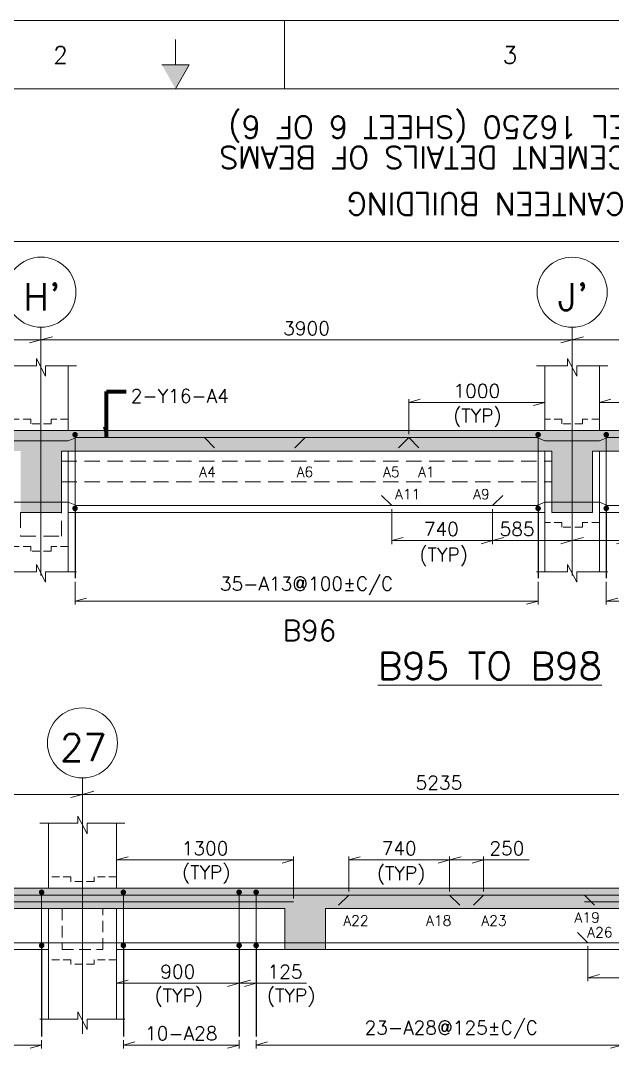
# Model space of a CAD drawing. Extents: x 875770 to 917820, y -160285 to -130585.
# Drawn here: x 881932 to 886278, y -138126 to -130585 of the extents above; entities that cross this region are included whole.
import ezdxf
from ezdxf.enums import TextEntityAlignment as Align
from ezdxf.lldxf.tags import DXFTag

# ---------------------------------------------------------------- set-up
doc = ezdxf.new("R2010")
doc.units = 0
doc.header["$LTSCALE"] = 450
doc.header["$MEASUREMENT"] = 0
doc.header["$PDMODE"] = 34
doc.header["$PDSIZE"] = 75
for name, pattern in [('( Hidden )', [0.375, 0.25, -0.125]), ('0', [0]), ('CENTER2', [1.125, 0.75, -0.125, 0.125, -0.125]), ('HIDDEN', [0.375, 0.25, -0.125])]:
    doc.linetypes.add(name, pattern=pattern)
for name, color, linetype, lineweight in [('CIVIL', 3, 'Continuous', 0), ('CIVIL-GRID_NO_', 6, 'Continuous', 0), ('CIVILSHADE', 25, 'Continuous', 0), ('CVCJ', 2, 'Continuous', 0), ('DIM', 2, 'Continuous', 0), ('GRID', 8, 'CENTER2', 0), ('MULLION', 4, 'Continuous', 0), ('REINFORCEMENT', 6, 'Continuous', 0), ('TEMP-TEXT', 3, 'Continuous', 0), ('TEMPLATE', 7, 'Continuous', 0), ('TEXT', 3, 'Continuous', 0)]:
    doc.layers.add(name, color=color, linetype=linetype, lineweight=lineweight)
doc.styles.add('RD', font='romans.shx', dxfattribs={"height": 3})
doc.styles.add('ROMANS', font='romans.shx', dxfattribs={"height": 150})
doc.styles.add('ROMANS_0', font='romans.shx')
doc.styles.get("Standard").update_dxf_attribs({"font": 'romans.shx'})
tags = doc.linetypes.add('( Dot )', pattern=[0.251, 0.001, -0.25]).pattern_tags.tags
tags[6:7] = [DXFTag(74, 4), DXFTag(75, 0), DXFTag(340, '0'), DXFTag(46, 1.0), DXFTag(50, 0.0), DXFTag(44, 0.0), DXFTag(45, 0.0)]
tags[4:5] = [DXFTag(74, 4), DXFTag(75, 0), DXFTag(340, '0'), DXFTag(46, 1.0), DXFTag(50, 0.0), DXFTag(44, 0.0), DXFTag(45, 0.0)]
tags = doc.linetypes.add('ACAD_ISO10W100', pattern=[18.5, 12, -3, 0.5, -3]).pattern_tags.tags
tags[10:11] = [DXFTag(74, 4), DXFTag(75, 0), DXFTag(340, '0'), DXFTag(46, 1.0), DXFTag(50, 0.0), DXFTag(44, 0.0), DXFTag(45, 0.0)]
tags[8:9] = [DXFTag(74, 4), DXFTag(75, 0), DXFTag(340, '0'), DXFTag(46, 1.0), DXFTag(50, 0.0), DXFTag(44, 0.0), DXFTag(45, 0.0)]
tags[6:7] = [DXFTag(74, 4), DXFTag(75, 0), DXFTag(340, '0'), DXFTag(46, 1.0), DXFTag(50, 0.0), DXFTag(44, 0.0), DXFTag(45, 0.0)]
tags[4:5] = [DXFTag(74, 4), DXFTag(75, 0), DXFTag(340, '0'), DXFTag(46, 1.0), DXFTag(50, 0.0), DXFTag(44, 0.0), DXFTag(45, 0.0)]
doc.dimstyles.new('CIVIL', dxfattribs={"dimtxt": 100, "dimasz": 0.31, "dimexe": 25, "dimexo": 25, "dimgap": 50, "dimtad": 1, "dimdec": 0, "dimlfac": 0.5, "dimzin": 0, "dimdsep": 46, "dimtxsty": 'ROMANS_0', "dimblk": 'TICK', "dimcen": 0.06, "dimclrd": 2, "dimclre": 2, "dimclrt": 3, "dimadec": 0, "dimazin": 0, "dimtfac": 1, "dimtdec": 0, "dimtofl": 0, "dimtmove": 0, "dimatfit": 3, "dimldrblk": 'TICK', "dimfxl": 1, "dimtolj": 1, "dimtzin": 0, "dimlwd": -1, "dimlwe": -1, "dimarcsym": 0})
doc.dimstyles.new('CIVIL_100', dxfattribs={"dimtxt": 100, "dimasz": 0.35, "dimexe": 25, "dimexo": 25, "dimgap": 35, "dimtad": 1, "dimdec": 0, "dimzin": 0, "dimdsep": 46, "dimtxsty": 'ROMANS_0', "dimblk": 'TICK', "dimcen": 0.5, "dimclrd": 256, "dimclre": 2, "dimclrt": 3, "dimadec": 0, "dimazin": 0, "dimtfac": 1, "dimtdec": 0, "dimtofl": 0, "dimtmove": 0, "dimatfit": 3, "dimldrblk": 'TICK', "dimfxl": 1, "dimtolj": 1, "dimtzin": 0, "dimlwd": -1, "dimlwe": -1, "dimarcsym": 0})

# ---------------------------------------------------------------- blocks, each defined once
blk = doc.blocks.new('TICK')
at = {"color": 2, "ltscale": 0.4}
blk.add_line((-150, 0), (-429, 0), dxfattribs=at)
at = {"color": 3, "linetype": 'ByBlock'}
for p, q in [((0, 0), (-241, -65)), ((-150, 0), (0, 0))]:
    blk.add_line(p, q, dxfattribs=at)
blk = doc.blocks.new('*D108')
at = {"layer": 'DEFPOINTS', "color": 0, "linetype": 'Continuous', "transparency": 16777216}
for p in [(885982, -132927.3), (885982, -133002.9), (888682, -133002.9)]:
    blk.add_point(p, dxfattribs=at)
at = {"layer": 'DIM', "color": 2, "linetype": 'Continuous', "transparency": 16777216}
for p, q in [((885982, -132977.9), (885982, -132902.3)), ((888682, -132977.9), (888682, -132902.3))]:
    blk.add_line(p, q, dxfattribs=at)
at = {"layer": 'DIM', "color": 0, "linetype": 'Continuous', "transparency": 16777216}
blk.add_line((888681.6, -132927.3), (885982.3, -132927.3), dxfattribs=at)
at = {"layer": 'DIM', "color": 0, "linetype": 'Continuous', "transparency": 16777216, "xscale": 0.3499999999999651, "yscale": 0.3499999999999651, "zscale": 0.3499999999999651, "rotation": 180}
blk.add_blockref('TICK', (885982, -132927.3), dxfattribs=at)
at = {"layer": 'DIM', "color": 0, "linetype": 'Continuous', "transparency": 16777216, "xscale": 0.3499999999999651, "yscale": 0.3499999999999651, "zscale": 0.3499999999999651}
blk.add_blockref('TICK', (888682, -132927.3), dxfattribs=at)
at = {"layer": 'DIM', "color": 3, "linetype": 'Continuous', "transparency": 16777216, "insert": (887332, -132842.3), "char_height": 100, "attachment_point": 5, "style": 'ROMANS_0'}
blk.add_mtext('\\A1;2700', dxfattribs=at)
blk = doc.blocks.new('*D109')
at = {"layer": 'DEFPOINTS', "color": 0, "linetype": 'Continuous', "transparency": 16777216}
for p in [(882082, -132927.3), (878182, -133002.9), (882082, -133002.9)]:
    blk.add_point(p, dxfattribs=at)
at = {"layer": 'DIM', "color": 2, "linetype": 'Continuous', "transparency": 16777216}
for p, q in [((878182, -132977.9), (878182, -132902.3)), ((882082, -132977.9), (882082, -132902.3))]:
    blk.add_line(p, q, dxfattribs=at)
at = {"layer": 'DIM', "color": 0, "linetype": 'Continuous', "transparency": 16777216}
blk.add_line((878182.3, -132927.3), (882081.6, -132927.3), dxfattribs=at)
at = {"layer": 'DIM', "color": 0, "linetype": 'Continuous', "transparency": 16777216, "xscale": 0.3499999999999651, "yscale": 0.3499999999999651, "zscale": 0.3499999999999651, "rotation": 180}
blk.add_blockref('TICK', (878182, -132927.3), dxfattribs=at)
at = {"layer": 'DIM', "color": 0, "linetype": 'Continuous', "transparency": 16777216, "xscale": 0.3499999999999651, "yscale": 0.3499999999999651, "zscale": 0.3499999999999651}
blk.add_blockref('TICK', (882082, -132927.3), dxfattribs=at)
at = {"layer": 'DIM', "color": 3, "linetype": 'Continuous', "transparency": 16777216, "insert": (880132, -132842.3), "char_height": 100, "attachment_point": 5, "style": 'ROMANS_0'}
blk.add_mtext('\\A1;3900', dxfattribs=at)
blk = doc.blocks.new('*D113')
at = {"layer": 'DEFPOINTS', "color": 0, "linetype": 'Continuous', "transparency": 16777216}
for p in [(882082, -132927.3), (882082, -133002.9), (885982, -133002.9)]:
    blk.add_point(p, dxfattribs=at)
at = {"layer": 'DIM', "color": 2, "linetype": 'Continuous', "transparency": 16777216}
for p, q in [((882082, -132977.9), (882082, -132902.3)), ((885982, -132977.9), (885982, -132902.3))]:
    blk.add_line(p, q, dxfattribs=at)
at = {"layer": 'DIM', "color": 0, "linetype": 'Continuous', "transparency": 16777216}
blk.add_line((885981.6, -132927.3), (882082.3, -132927.3), dxfattribs=at)
at = {"layer": 'DIM', "color": 0, "linetype": 'Continuous', "transparency": 16777216, "xscale": 0.3499999999999651, "yscale": 0.3499999999999651, "zscale": 0.3499999999999651, "rotation": 180}
blk.add_blockref('TICK', (882082, -132927.3), dxfattribs=at)
at = {"layer": 'DIM', "color": 0, "linetype": 'Continuous', "transparency": 16777216, "xscale": 0.3499999999999651, "yscale": 0.3499999999999651, "zscale": 0.3499999999999651}
blk.add_blockref('TICK', (885982, -132927.3), dxfattribs=at)
at = {"layer": 'DIM', "color": 3, "linetype": 'Continuous', "transparency": 16777216, "insert": (884032, -132842.3), "char_height": 100, "attachment_point": 5, "style": 'ROMANS_0'}
blk.add_mtext('\\A1;3900', dxfattribs=at)
blk = doc.blocks.new('*D114')
at = {"layer": 'DEFPOINTS', "color": 0, "linetype": 'ByBlock', "transparency": 16777216}
for p in [(886232, -134676.6), (888482, -134676.6), (886232, -134844.7)]:
    blk.add_point(p, dxfattribs=at)
at = {"layer": 'DIM', "color": 2, "linetype": 'ByBlock', "transparency": 16777216}
for p, q in [((886232, -134701.6), (886232, -134869.7)), ((888482, -134701.6), (888482, -134869.7))]:
    blk.add_line(p, q, dxfattribs=at)
at = {"layer": 'DIM', "color": 0, "linetype": 'ByBlock', "transparency": 16777216}
blk.add_line((888481.6, -134844.7), (886232.3, -134844.7), dxfattribs=at)
at = {"layer": 'DIM', "color": 0, "linetype": 'ByBlock', "transparency": 16777216, "xscale": 0.349999999999965, "yscale": 0.349999999999965, "zscale": 0.349999999999965, "rotation": 180}
blk.add_blockref('TICK', (886232, -134844.7), dxfattribs=at)
at = {"layer": 'DIM', "color": 0, "linetype": 'ByBlock', "transparency": 16777216, "xscale": 0.349999999999965, "yscale": 0.349999999999965, "zscale": 0.349999999999965}
blk.add_blockref('TICK', (888482, -134844.7), dxfattribs=at)
blk = doc.blocks.new('*D115')
at = {"layer": 'DEFPOINTS', "color": 0, "linetype": 'ByBlock', "transparency": 16777216}
for p in [(882332, -134676.6), (885732, -134676.6), (882332, -134844.7)]:
    blk.add_point(p, dxfattribs=at)
at = {"layer": 'DIM', "color": 2, "linetype": 'ByBlock', "transparency": 16777216}
for p, q in [((882332, -134701.6), (882332, -134869.7)), ((885732, -134701.6), (885732, -134869.7))]:
    blk.add_line(p, q, dxfattribs=at)
at = {"layer": 'DIM', "color": 0, "linetype": 'ByBlock', "transparency": 16777216}
blk.add_line((885731.6, -134844.7), (882332.3, -134844.7), dxfattribs=at)
at = {"layer": 'DIM', "color": 0, "linetype": 'ByBlock', "transparency": 16777216, "xscale": 0.349999999999965, "yscale": 0.349999999999965, "zscale": 0.349999999999965, "rotation": 180}
blk.add_blockref('TICK', (882332, -134844.7), dxfattribs=at)
at = {"layer": 'DIM', "color": 0, "linetype": 'ByBlock', "transparency": 16777216, "xscale": 0.349999999999965, "yscale": 0.349999999999965, "zscale": 0.349999999999965}
blk.add_blockref('TICK', (885732, -134844.7), dxfattribs=at)
blk = doc.blocks.new('*D116')
at = {"layer": 'DEFPOINTS', "color": 0, "linetype": 'Continuous', "transparency": 16777216}
for p in [(886182, -133386.3), (886182, -133538.9), (886882, -133643.3)]:
    blk.add_point(p, dxfattribs=at)
at = {"layer": 'DIM', "color": 2, "linetype": 'Continuous', "transparency": 16777216}
for p, q in [((886182, -133513.9), (886182, -133361.3)), ((886882, -133618.3), (886882, -133361.3))]:
    blk.add_line(p, q, dxfattribs=at)
at = {"layer": 'DIM', "color": 0, "linetype": 'Continuous', "transparency": 16777216}
blk.add_line((886881.6, -133386.3), (886182.3, -133386.3), dxfattribs=at)
at = {"layer": 'DIM', "color": 0, "linetype": 'Continuous', "transparency": 16777216, "xscale": 0.3499999999999651, "yscale": 0.3499999999999651, "zscale": 0.3499999999999651, "rotation": 180}
blk.add_blockref('TICK', (886182, -133386.3), dxfattribs=at)
at = {"layer": 'DIM', "color": 0, "linetype": 'Continuous', "transparency": 16777216, "xscale": 0.3499999999999651, "yscale": 0.3499999999999651, "zscale": 0.3499999999999651}
blk.add_blockref('TICK', (886882, -133386.3), dxfattribs=at)
at = {"layer": 'DIM', "color": 3, "linetype": 'Continuous', "transparency": 16777216, "insert": (886532, -133301.3), "char_height": 100, "attachment_point": 5, "style": 'ROMANS_0'}
blk.add_mtext('\\A1;700', dxfattribs=at)
blk = doc.blocks.new('*D117')
at = {"layer": 'DEFPOINTS', "color": 0, "linetype": 'Continuous', "transparency": 16777216}
for p in [(885782, -133386.3), (885782, -133538.9), (884782, -133643.3)]:
    blk.add_point(p, dxfattribs=at)
at = {"layer": 'DIM', "color": 2, "linetype": 'Continuous', "transparency": 16777216}
for p, q in [((884782, -133618.3), (884782, -133361.3)), ((885782, -133513.9), (885782, -133361.3))]:
    blk.add_line(p, q, dxfattribs=at)
at = {"layer": 'DIM', "color": 0, "linetype": 'Continuous', "transparency": 16777216}
blk.add_line((884782.3, -133386.3), (885781.6, -133386.3), dxfattribs=at)
at = {"layer": 'DIM', "color": 0, "linetype": 'Continuous', "transparency": 16777216, "xscale": 0.3499999999999651, "yscale": 0.3499999999999651, "zscale": 0.3499999999999651, "rotation": 180}
blk.add_blockref('TICK', (884782, -133386.3), dxfattribs=at)
at = {"layer": 'DIM', "color": 0, "linetype": 'Continuous', "transparency": 16777216, "xscale": 0.3499999999999651, "yscale": 0.3499999999999651, "zscale": 0.3499999999999651}
blk.add_blockref('TICK', (885782, -133386.3), dxfattribs=at)
at = {"layer": 'DIM', "color": 3, "linetype": 'Continuous', "transparency": 16777216, "insert": (885282, -133301.3), "char_height": 100, "attachment_point": 5, "style": 'ROMANS_0'}
blk.add_mtext('\\A1;1000', dxfattribs=at)
blk = doc.blocks.new('*D118')
at = {"layer": 'DEFPOINTS', "color": 0, "linetype": 'Continuous', "transparency": 16777216}
for p in [(886392, -134143.3), (885982, -134247.6), (885982, -134400.2)]:
    blk.add_point(p, dxfattribs=at)
at = {"layer": 'DIM', "color": 2, "linetype": 'Continuous', "transparency": 16777216}
for p, q in [((886392, -134168.3), (886392, -134425.2)), ((885982, -134272.6), (885982, -134425.2))]:
    blk.add_line(p, q, dxfattribs=at)
at = {"layer": 'DIM', "color": 0, "linetype": 'Continuous', "transparency": 16777216}
for p, q in [((885982.3, -134400.2), (886391.6, -134400.2)), ((886392, -134400.2), (886726.7, -134400.2))]:
    blk.add_line(p, q, dxfattribs=at)
at = {"layer": 'DIM', "color": 0, "linetype": 'Continuous', "transparency": 16777216, "xscale": 0.3499999999999651, "yscale": 0.3499999999999651, "zscale": 0.3499999999999651, "rotation": 180}
blk.add_blockref('TICK', (885982, -134400.2), dxfattribs=at)
at = {"layer": 'DIM', "color": 0, "linetype": 'Continuous', "transparency": 16777216, "xscale": 0.3499999999999651, "yscale": 0.3499999999999651, "zscale": 0.3499999999999651}
blk.add_blockref('TICK', (886392, -134400.2), dxfattribs=at)
at = {"layer": 'DIM', "color": 3, "linetype": 'Continuous', "transparency": 16777216, "insert": (886563.2, -134315.2), "char_height": 100, "attachment_point": 5, "style": 'ROMANS_0'}
blk.add_mtext('\\A1;410', dxfattribs=at)
blk = doc.blocks.new('*D120')
at = {"layer": 'DEFPOINTS', "color": 0, "linetype": 'Continuous', "transparency": 16777216}
for p in [(885397, -134143.3), (885982, -134247.6), (885982, -134400.2)]:
    blk.add_point(p, dxfattribs=at)
at = {"layer": 'DIM', "color": 2, "linetype": 'Continuous', "transparency": 16777216}
for p, q in [((885397, -134168.3), (885397, -134425.2)), ((885982, -134272.6), (885982, -134425.2))]:
    blk.add_line(p, q, dxfattribs=at)
at = {"layer": 'DIM', "color": 0, "linetype": 'Continuous', "transparency": 16777216}
blk.add_line((885397.3, -134400.2), (885981.6, -134400.2), dxfattribs=at)
at = {"layer": 'DIM', "color": 0, "linetype": 'Continuous', "transparency": 16777216, "xscale": 0.3499999999999651, "yscale": 0.3499999999999651, "zscale": 0.3499999999999651, "rotation": 180}
blk.add_blockref('TICK', (885397, -134400.2), dxfattribs=at)
at = {"layer": 'DIM', "color": 0, "linetype": 'Continuous', "transparency": 16777216, "xscale": 0.3499999999999651, "yscale": 0.3499999999999651, "zscale": 0.3499999999999651}
blk.add_blockref('TICK', (885982, -134400.2), dxfattribs=at)
at = {"layer": 'DIM', "color": 3, "linetype": 'Continuous', "transparency": 16777216, "insert": (885578, -134315.2), "char_height": 100, "attachment_point": 5, "style": 'ROMANS_0'}
blk.add_mtext('\\A1;585', dxfattribs=at)
blk = doc.blocks.new('*D129')
at = {"layer": 'DEFPOINTS', "color": 0, "linetype": 'Continuous', "transparency": 16777216}
for p in [(882386.7, -136261.9), (882386.7, -136337.5), (887621.7, -136337.5)]:
    blk.add_point(p, dxfattribs=at)
at = {"layer": 'DIM', "color": 2, "linetype": 'Continuous', "transparency": 16777216}
for p, q in [((882386.7, -136312.5), (882386.7, -136236.9)), ((887621.7, -136312.5), (887621.7, -136236.9))]:
    blk.add_line(p, q, dxfattribs=at)
at = {"layer": 'DIM', "color": 0, "linetype": 'Continuous', "transparency": 16777216}
blk.add_line((887621.4, -136261.9), (882387.1, -136261.9), dxfattribs=at)
at = {"layer": 'DIM', "color": 0, "linetype": 'Continuous', "transparency": 16777216, "xscale": 0.3499999999999651, "yscale": 0.3499999999999651, "zscale": 0.3499999999999651, "rotation": 180}
blk.add_blockref('TICK', (882386.7, -136261.9), dxfattribs=at)
at = {"layer": 'DIM', "color": 0, "linetype": 'Continuous', "transparency": 16777216, "xscale": 0.3499999999999651, "yscale": 0.3499999999999651, "zscale": 0.3499999999999651}
blk.add_blockref('TICK', (887621.7, -136261.9), dxfattribs=at)
at = {"layer": 'DIM', "color": 3, "linetype": 'Continuous', "transparency": 16777216, "insert": (885004.2, -136176.9), "char_height": 100, "attachment_point": 5, "style": 'ROMANS_0'}
blk.add_mtext('\\A1;5235', dxfattribs=at)
blk = doc.blocks.new('*D130')
at = {"layer": 'DEFPOINTS', "color": 0, "linetype": 'Continuous', "transparency": 16777216}
for p in [(882386.7, -136261.9), (880421.7, -136337.5), (882386.7, -136337.5)]:
    blk.add_point(p, dxfattribs=at)
at = {"layer": 'DIM', "color": 2, "linetype": 'Continuous', "transparency": 16777216}
for p, q in [((880421.7, -136312.5), (880421.7, -136236.9)), ((882386.7, -136312.5), (882386.7, -136236.9))]:
    blk.add_line(p, q, dxfattribs=at)
at = {"layer": 'DIM', "color": 0, "linetype": 'Continuous', "transparency": 16777216}
blk.add_line((880422.1, -136261.9), (882386.4, -136261.9), dxfattribs=at)
at = {"layer": 'DIM', "color": 0, "linetype": 'Continuous', "transparency": 16777216, "xscale": 0.3499999999999651, "yscale": 0.3499999999999651, "zscale": 0.3499999999999651, "rotation": 180}
blk.add_blockref('TICK', (880421.7, -136261.9), dxfattribs=at)
at = {"layer": 'DIM', "color": 0, "linetype": 'Continuous', "transparency": 16777216, "xscale": 0.3499999999999651, "yscale": 0.3499999999999651, "zscale": 0.3499999999999651}
blk.add_blockref('TICK', (882386.7, -136261.9), dxfattribs=at)
at = {"layer": 'DIM', "color": 3, "linetype": 'Continuous', "transparency": 16777216, "insert": (881404.2, -136176.9), "char_height": 100, "attachment_point": 5, "style": 'ROMANS_0'}
blk.add_mtext('\\A1;1965', dxfattribs=at)
blk = doc.blocks.new('*D133')
at = {"layer": 'DEFPOINTS', "color": 0, "linetype": 'ByBlock', "transparency": 16777216}
for p in [(880771.7, -138039.5), (882086.7, -138039.5), (880771.7, -138101)]:
    blk.add_point(p, dxfattribs=at)
at = {"layer": 'DIM', "color": 2, "linetype": 'ByBlock', "transparency": 16777216}
for p, q in [((880771.7, -138064.5), (880771.7, -138126)), ((882086.7, -138064.5), (882086.7, -138126))]:
    blk.add_line(p, q, dxfattribs=at)
at = {"layer": 'DIM', "color": 0, "linetype": 'ByBlock', "transparency": 16777216}
blk.add_line((882086.4, -138101), (880772.1, -138101), dxfattribs=at)
at = {"layer": 'DIM', "color": 0, "linetype": 'ByBlock', "transparency": 16777216, "xscale": 0.349999999999965, "yscale": 0.349999999999965, "zscale": 0.349999999999965, "rotation": 180}
blk.add_blockref('TICK', (880771.7, -138101), dxfattribs=at)
at = {"layer": 'DIM', "color": 0, "linetype": 'ByBlock', "transparency": 16777216, "xscale": 0.349999999999965, "yscale": 0.349999999999965, "zscale": 0.349999999999965}
blk.add_blockref('TICK', (882086.7, -138101), dxfattribs=at)
blk = doc.blocks.new('*D134')
at = {"layer": 'DEFPOINTS', "color": 0, "linetype": 'ByBlock', "transparency": 16777216}
for p in [(883661.7, -138039.5), (886346.7, -138039.5), (883661.7, -138101)]:
    blk.add_point(p, dxfattribs=at)
at = {"layer": 'DIM', "color": 2, "linetype": 'ByBlock', "transparency": 16777216}
for p, q in [((883661.7, -138064.5), (883661.7, -138126)), ((886346.7, -138064.5), (886346.7, -138126))]:
    blk.add_line(p, q, dxfattribs=at)
at = {"layer": 'DIM', "color": 0, "linetype": 'ByBlock', "transparency": 16777216}
blk.add_line((886346.4, -138101), (883662.1, -138101), dxfattribs=at)
at = {"layer": 'DIM', "color": 0, "linetype": 'ByBlock', "transparency": 16777216, "xscale": 0.349999999999965, "yscale": 0.349999999999965, "zscale": 0.349999999999965, "rotation": 180}
blk.add_blockref('TICK', (883661.7, -138101), dxfattribs=at)
at = {"layer": 'DIM', "color": 0, "linetype": 'ByBlock', "transparency": 16777216, "xscale": 0.349999999999965, "yscale": 0.349999999999965, "zscale": 0.349999999999965}
blk.add_blockref('TICK', (886346.7, -138101), dxfattribs=at)
blk = doc.blocks.new('*D333')
at = {"layer": 'DEFPOINTS', "color": 0, "linetype": 'Continuous', "transparency": 16777216}
for p in [(885331.7, -136743.3), (885081.7, -137000.3), (885331.7, -137000.3)]:
    blk.add_point(p, dxfattribs=at)
at = {"layer": 'DIM', "color": 2, "linetype": 'Continuous', "transparency": 16777216}
for p, q in [((885081.7, -136975.3), (885081.7, -136718.3)), ((885331.7, -136975.3), (885331.7, -136718.3))]:
    blk.add_line(p, q, dxfattribs=at)
at = {"layer": 'DIM', "color": 0, "linetype": 'Continuous', "transparency": 16777216}
for p, q in [((885082.1, -136743.3), (885331.4, -136743.3)), ((885331.7, -136743.3), (885666.4, -136743.3))]:
    blk.add_line(p, q, dxfattribs=at)
at = {"layer": 'DIM', "color": 0, "linetype": 'Continuous', "transparency": 16777216, "xscale": 0.3499999999999651, "yscale": 0.3499999999999651, "zscale": 0.3499999999999651, "rotation": 180}
blk.add_blockref('TICK', (885081.7, -136743.3), dxfattribs=at)
at = {"layer": 'DIM', "color": 0, "linetype": 'Continuous', "transparency": 16777216, "xscale": 0.3499999999999651, "yscale": 0.3499999999999651, "zscale": 0.3499999999999651}
blk.add_blockref('TICK', (885331.7, -136743.3), dxfattribs=at)
at = {"layer": 'DIM', "color": 3, "linetype": 'Continuous', "transparency": 16777216, "insert": (885502.8, -136658.3), "char_height": 100, "attachment_point": 5, "style": 'ROMANS_0'}
blk.add_mtext('\\A1;250', dxfattribs=at)
blk = doc.blocks.new('*D334')
at = {"layer": 'DEFPOINTS', "color": 0, "linetype": 'Continuous', "transparency": 16777216}
for p in [(882636.7, -136743.3), (882636.7, -136895.9), (883936.7, -137050.3)]:
    blk.add_point(p, dxfattribs=at)
at = {"layer": 'DIM', "color": 2, "linetype": 'Continuous', "transparency": 16777216}
for p, q in [((882636.7, -136870.9), (882636.7, -136718.3)), ((883936.7, -137025.3), (883936.7, -136718.3))]:
    blk.add_line(p, q, dxfattribs=at)
at = {"layer": 'DIM', "color": 0, "linetype": 'Continuous', "transparency": 16777216}
blk.add_line((883936.4, -136743.3), (882637.1, -136743.3), dxfattribs=at)
at = {"layer": 'DIM', "color": 0, "linetype": 'Continuous', "transparency": 16777216, "xscale": 0.3499999999999651, "yscale": 0.3499999999999651, "zscale": 0.3499999999999651, "rotation": 180}
blk.add_blockref('TICK', (882636.7, -136743.3), dxfattribs=at)
at = {"layer": 'DIM', "color": 0, "linetype": 'Continuous', "transparency": 16777216, "xscale": 0.3499999999999651, "yscale": 0.3499999999999651, "zscale": 0.3499999999999651}
blk.add_blockref('TICK', (883936.7, -136743.3), dxfattribs=at)
at = {"layer": 'DIM', "color": 3, "linetype": 'Continuous', "transparency": 16777216, "insert": (883286.7, -136658.3), "char_height": 100, "attachment_point": 5, "style": 'ROMANS_0'}
blk.add_mtext('\\A1;1300', dxfattribs=at)
blk = doc.blocks.new('*D142')
at = {"layer": 'DEFPOINTS', "color": 0, "linetype": 'ByBlock', "transparency": 16777216}
for p in [(882686.7, -138039.5), (883536.7, -138039.5), (882686.7, -138101)]:
    blk.add_point(p, dxfattribs=at)
at = {"layer": 'DIM', "color": 2, "linetype": 'ByBlock', "transparency": 16777216}
for p, q in [((882686.7, -138064.5), (882686.7, -138126)), ((883536.7, -138064.5), (883536.7, -138126))]:
    blk.add_line(p, q, dxfattribs=at)
at = {"layer": 'DIM', "color": 0, "linetype": 'ByBlock', "transparency": 16777216}
blk.add_line((883536.4, -138101), (882687.1, -138101), dxfattribs=at)
at = {"layer": 'DIM', "color": 0, "linetype": 'ByBlock', "transparency": 16777216, "xscale": 0.349999999999965, "yscale": 0.349999999999965, "zscale": 0.349999999999965, "rotation": 180}
blk.add_blockref('TICK', (882686.7, -138101), dxfattribs=at)
at = {"layer": 'DIM', "color": 0, "linetype": 'ByBlock', "transparency": 16777216, "xscale": 0.349999999999965, "yscale": 0.349999999999965, "zscale": 0.349999999999965}
blk.add_blockref('TICK', (883536.7, -138101), dxfattribs=at)
blk = doc.blocks.new('*U82')
at = {"layer": 'TEMPLATE'}
blk.add_hatch(color=25, dxfattribs=at).paths.add_polyline_path([(-20588, 21525), (-20738, 21788), (-20438, 21788)])
at = {"layer": 'TEMPLATE', "color": 2, "linetype": '0'}
for p, q in [((31538, 22275), (-31538, 22275)), ((-19388, 22275), (-19388, 21525))]:
    blk.add_line(p, q, dxfattribs=at)
at = {"layer": 'TEMPLATE', "color": 25}
for p, q in [((-20588, 21788), (-20588, 22066)), ((-20438, 21788), (-20738, 21788)), ((-20438, 21788), (-20588, 21525))]:
    blk.add_line(p, q, dxfattribs=at)
at = {"layer": 'TEMPLATE', "color": 6, "linetype": '0'}
for p, q in [((30788, 21525), (-29288, 21525)), ((-29288, 19844), (-11248, 19844))]:
    blk.add_line(p, q, dxfattribs=at)
at = {"layer": 'TEMPLATE', "color": 4, "style": 'ROMANS'}
for s, p in [('2', (-21935, 21802)), ('3', (-16985, 21802))]:
    blk.add_text(s, height=188, dxfattribs=at).set_placement(p)
blk = doc.blocks.new('*D210')
at = {"layer": 'DEFPOINTS', "color": 0, "linetype": 'ByBlock', "transparency": 16777216}
for p in [(882636.7, -137500.3), (883536.7, -137500.3), (882636.7, -137647.9)]:
    blk.add_point(p, dxfattribs=at)
at = {"layer": 'DIM', "color": 2, "linetype": 'ByBlock', "transparency": 16777216}
for p, q in [((882636.7, -137525.3), (882636.7, -137672.9)), ((883536.7, -137525.3), (883536.7, -137672.9))]:
    blk.add_line(p, q, dxfattribs=at)
at = {"layer": 'DIM', "color": 0, "linetype": 'ByBlock', "transparency": 16777216}
blk.add_line((883536.4, -137647.9), (882637.1, -137647.9), dxfattribs=at)
at = {"layer": 'DIM', "color": 0, "linetype": 'ByBlock', "transparency": 16777216, "xscale": 0.349999999999965, "yscale": 0.349999999999965, "zscale": 0.349999999999965, "rotation": 180}
blk.add_blockref('TICK', (882636.7, -137647.9), dxfattribs=at)
at = {"layer": 'DIM', "color": 0, "linetype": 'ByBlock', "transparency": 16777216, "xscale": 0.349999999999965, "yscale": 0.349999999999965, "zscale": 0.349999999999965}
blk.add_blockref('TICK', (883536.7, -137647.9), dxfattribs=at)
at = {"layer": 'DIM', "color": 3, "linetype": 'ByBlock', "transparency": 16777216, "insert": (883086.7, -137562.9), "char_height": 100, "attachment_point": 5, "style": 'ROMANS_0'}
blk.add_mtext('\\A1;900', dxfattribs=at)
blk = doc.blocks.new('*D211')
at = {"layer": 'DEFPOINTS', "color": 0, "linetype": 'ByBlock', "transparency": 16777216}
for p in [(883536.7, -137500.3), (883661.7, -137500.3), (883536.7, -137647.9)]:
    blk.add_point(p, dxfattribs=at)
at = {"layer": 'DIM', "color": 2, "linetype": 'ByBlock', "transparency": 16777216}
for p, q in [((883536.7, -137525.3), (883536.7, -137672.9)), ((883661.7, -137525.3), (883661.7, -137672.9))]:
    blk.add_line(p, q, dxfattribs=at)
at = {"layer": 'DIM', "color": 0, "linetype": 'ByBlock', "transparency": 16777216}
for p, q in [((883537.1, -137647.9), (883661.4, -137647.9)), ((883661.7, -137647.9), (884030.4, -137647.9))]:
    blk.add_line(p, q, dxfattribs=at)
at = {"layer": 'DIM', "color": 0, "linetype": 'ByBlock', "transparency": 16777216, "xscale": 0.349999999999965, "yscale": 0.349999999999965, "zscale": 0.349999999999965, "rotation": 180}
blk.add_blockref('TICK', (883536.7, -137647.9), dxfattribs=at)
at = {"layer": 'DIM', "color": 0, "linetype": 'ByBlock', "transparency": 16777216, "xscale": 0.349999999999965, "yscale": 0.349999999999965, "zscale": 0.349999999999965}
blk.add_blockref('TICK', (883661.7, -137647.9), dxfattribs=at)
at = {"layer": 'DIM', "color": 3, "linetype": 'ByBlock', "transparency": 16777216, "insert": (883874, -137562.9), "char_height": 100, "attachment_point": 5, "style": 'ROMANS_0'}
blk.add_mtext('\\A1;125', dxfattribs=at)
blk = doc.blocks.new('*D325')
at = {"layer": 'DEFPOINTS', "color": 0, "linetype": 'Continuous', "transparency": 16777216}
for p in [(884657, -134143.3), (885397, -134143.3), (885397, -134400.2)]:
    blk.add_point(p, dxfattribs=at)
at = {"layer": 'DIM', "color": 2, "linetype": 'Continuous', "transparency": 16777216}
for p, q in [((884657, -134168.3), (884657, -134425.2)), ((885397, -134168.3), (885397, -134425.2))]:
    blk.add_line(p, q, dxfattribs=at)
at = {"layer": 'DIM', "color": 0, "linetype": 'Continuous', "transparency": 16777216}
blk.add_line((884657.3, -134400.2), (885396.6, -134400.2), dxfattribs=at)
at = {"layer": 'DIM', "color": 0, "linetype": 'Continuous', "transparency": 16777216, "xscale": 0.3499999999999651, "yscale": 0.3499999999999651, "zscale": 0.3499999999999651, "rotation": 180}
blk.add_blockref('TICK', (884657, -134400.2), dxfattribs=at)
at = {"layer": 'DIM', "color": 0, "linetype": 'Continuous', "transparency": 16777216, "xscale": 0.3499999999999651, "yscale": 0.3499999999999651, "zscale": 0.3499999999999651}
blk.add_blockref('TICK', (885397, -134400.2), dxfattribs=at)
at = {"layer": 'DIM', "color": 3, "linetype": 'Continuous', "transparency": 16777216, "insert": (885021, -134315.2), "char_height": 100, "attachment_point": 5, "style": 'ROMANS_0'}
blk.add_mtext('\\A1;740', dxfattribs=at)
blk = doc.blocks.new('*D326')
at = {"layer": 'DEFPOINTS', "color": 0, "linetype": 'Continuous', "transparency": 16777216}
for p in [(886097.1, -137350.3), (886837.1, -137350.3), (886837.1, -137607.2)]:
    blk.add_point(p, dxfattribs=at)
at = {"layer": 'DIM', "color": 2, "linetype": 'Continuous', "transparency": 16777216}
for p, q in [((886097.1, -137375.3), (886097.1, -137632.2)), ((886837.1, -137375.3), (886837.1, -137632.2))]:
    blk.add_line(p, q, dxfattribs=at)
at = {"layer": 'DIM', "color": 0, "linetype": 'Continuous', "transparency": 16777216}
blk.add_line((886097.4, -137607.2), (886836.7, -137607.2), dxfattribs=at)
at = {"layer": 'DIM', "color": 0, "linetype": 'Continuous', "transparency": 16777216, "xscale": 0.3499999999999651, "yscale": 0.3499999999999651, "zscale": 0.3499999999999651, "rotation": 180}
blk.add_blockref('TICK', (886097.1, -137607.2), dxfattribs=at)
at = {"layer": 'DIM', "color": 0, "linetype": 'Continuous', "transparency": 16777216, "xscale": 0.3499999999999651, "yscale": 0.3499999999999651, "zscale": 0.3499999999999651}
blk.add_blockref('TICK', (886837.1, -137607.2), dxfattribs=at)
at = {"layer": 'DIM', "color": 3, "linetype": 'Continuous', "transparency": 16777216, "insert": (886461.1, -137522.2), "char_height": 100, "attachment_point": 5, "style": 'ROMANS_0'}
blk.add_mtext('\\A1;740', dxfattribs=at)
blk = doc.blocks.new('*D335')
at = {"layer": 'DEFPOINTS', "color": 0, "linetype": 'Continuous', "transparency": 16777216}
for p in [(885081.7, -136743.3), (884341.7, -137000.3), (885081.7, -137000.3)]:
    blk.add_point(p, dxfattribs=at)
at = {"layer": 'DIM', "color": 2, "linetype": 'Continuous', "transparency": 16777216}
for p, q in [((884341.7, -136975.3), (884341.7, -136718.3)), ((885081.7, -136975.3), (885081.7, -136718.3))]:
    blk.add_line(p, q, dxfattribs=at)
at = {"layer": 'DIM', "color": 0, "linetype": 'Continuous', "transparency": 16777216}
blk.add_line((884342.1, -136743.3), (885081.4, -136743.3), dxfattribs=at)
at = {"layer": 'DIM', "color": 0, "linetype": 'Continuous', "transparency": 16777216, "xscale": 0.3499999999999651, "yscale": 0.3499999999999651, "zscale": 0.3499999999999651, "rotation": 180}
blk.add_blockref('TICK', (884341.7, -136743.3), dxfattribs=at)
at = {"layer": 'DIM', "color": 0, "linetype": 'Continuous', "transparency": 16777216, "xscale": 0.3499999999999651, "yscale": 0.3499999999999651, "zscale": 0.3499999999999651}
blk.add_blockref('TICK', (885081.7, -136743.3), dxfattribs=at)
at = {"layer": 'DIM', "color": 3, "linetype": 'Continuous', "transparency": 16777216, "insert": (884711.7, -136658.3), "char_height": 100, "attachment_point": 5, "style": 'ROMANS_0'}
blk.add_mtext('\\A1;740', dxfattribs=at)

msp = doc.modelspace()

# ---------------------------------------------------------------- hatches: boundary and pattern name
at = {"layer": 'CIVILSHADE', "ltscale": 0.2}
for points in [[(881931.98, -134193.28), (881931.98, -133743.28), (878366.98, -133743.28), (878366.98, -134193.28), (878066.98, -134193.28), (878066.98, -133743.28), (878066.98, -133593.28), (892731.98, -133593.28), (892731.98, -133743.28), (892431.98, -133743.28), (888831.98, -133743.28), (888831.98, -134193.28), (888531.98, -134193.28), (888531.98, -133743.28), (886131.98, -133743.28), (886131.98, -134193.28), (885831.98, -134193.28), (885831.98, -133743.28), (882231.98, -133743.28), (882231.98, -134193.28)], [(877869.3, -137550.26), (877869.3, -136950.26), (893281.3, -136950.26), (893281.3, -137550.26), (892981.3, -137550.26), (892981.3, -137100.26), (887806.74, -137100.26), (887806.74, -137550.26), (887476.74, -137550.26), (887476.74, -137100.26), (884171.74, -137100.26), (884171.74, -137400.26), (883871.74, -137400.26), (883871.74, -137100.26), (880571.74, -137100.26), (880571.74, -137400.26), (880271.74, -137400.26), (880271.74, -137100.26), (878169.3, -137100.26), (878169.3, -137550.26)]]:
    msp.add_hatch(color=25, dxfattribs=at).paths.add_polyline_path(points)

# ---------------------------------------------------------------- linework, layer by layer
at = {"color": 1, "linetype": '( Dot )', "ltscale": 0.5}
for p, q in [((882331.98, -134163.56), (882331.98, -134676.57)), ((885731.98, -134163.56), (885731.98, -134676.57)), ((886231.98, -134163.56), (886231.98, -134676.57)), ((882086.74, -137370.55), (882086.74, -138039.52)), ((882686.74, -137370.55), (882686.74, -138039.52)), ((883536.74, -137370.55), (883536.74, -138039.52)), ((883661.74, -137370.55), (883661.74, -138039.52))]:
    msp.add_line(p, q, dxfattribs=at)
at = {"layer": 'CIVIL', "color": 3, "ltscale": 0.666667}
for p, q in [((882281.98, -133117.45), (882281.98, -133593.28)), ((885781.98, -133117.45), (885781.98, -133593.28)), ((886181.98, -133117.45), (886181.98, -133593.28)), ((878066.98, -133593.28), (892731.98, -133593.28)), ((882281.98, -133743.28), (882281.98, -134628.15)), ((885781.98, -133743.28), (885781.98, -134628.15)), ((886181.98, -133743.28), (886181.98, -134628.15)), ((882281.98, -134193.28), (885781.98, -134193.28)), ((886181.98, -134193.28), (888531.98, -134193.28)), ((882136.74, -136474.43), (882136.74, -136950.26)), ((882636.74, -136474.43), (882636.74, -136950.26)), ((877869.3, -136950.26), (893281.3, -136950.26)), ((882136.74, -137100.26), (882136.74, -137910.13)), ((882636.74, -137100.26), (882636.74, -137910.13)), ((880721.74, -137400.26), (882136.74, -137400.26)), ((882636.74, -137400.26), (883871.74, -137400.26)), ((884171.74, -137400.26), (887371.74, -137400.26))]:
    msp.add_line(p, q, dxfattribs=at)
at = {"layer": 'CIVIL', "color": 3, "linetype": 'Continuous', "lineweight": 0}
for p, q in [((882231.98, -133743.28), (882231.98, -134193.28)), ((886131.98, -134193.28), (886131.98, -133743.28)), ((882231.98, -134193.28), (881931.98, -134193.28))]:
    msp.add_line(p, q, dxfattribs=at)
at = {"layer": 'CIVIL', "color": 3, "linetype": 'Continuous', "ltscale": 0.2}
msp.add_line((882231.98, -133743.28), (885831.98, -133743.28), dxfattribs=at)
at = {"layer": 'CIVIL', "color": 3, "linetype": 'Continuous'}
for p, q in [((886131.98, -133743.28), (888531.98, -133743.28)), ((880571.74, -137100.26), (883871.74, -137100.26)), ((884171.74, -137100.26), (887476.74, -137100.26))]:
    msp.add_line(p, q, dxfattribs=at)
at = {"layer": 'CIVIL', "color": 3, "linetype": '( Hidden )'}
for p, q in [((882231.98, -133818.28), (885831.98, -133818.28)), ((882231.98, -133968.28), (885831.98, -133968.28))]:
    msp.add_line(p, q, dxfattribs=at)
at = {"layer": 'CIVIL', "color": 2, "ltscale": 0.333333, "flags": 128}
for points in [[(882343.34, -133117.45), (882115.51, -133117.45), (882115.51, -133193.5), (882048.45, -133063.76), (882048.45, -133117.45), (881819.78, -133117.45)], [(886243.34, -133117.45), (886015.51, -133117.45), (886015.51, -133193.5), (885948.45, -133063.76), (885948.45, -133117.45), (885719.78, -133117.45)], [(882343.34, -134628.15), (882115.51, -134628.15), (882115.51, -134704.21), (882048.45, -134574.46), (882048.45, -134628.15), (881819.78, -134628.15)], [(886243.34, -134628.15), (886015.51, -134628.15), (886015.51, -134704.21), (885948.45, -134574.46), (885948.45, -134628.15), (885719.78, -134628.15)], [(882698.1, -136474.43), (882420.27, -136474.43), (882420.27, -136550.49), (882353.21, -136420.74), (882353.21, -136474.43), (882074.54, -136474.43)], [(882698.1, -137910.13), (882420.27, -137910.13), (882420.27, -137986.19), (882353.21, -137856.45), (882353.21, -137910.13), (882074.54, -137910.13)]]:
    msp.add_lwpolyline(points, dxfattribs=at)
at = {"layer": 'CIVIL', "color": 3, "linetype": 'Continuous', "lineweight": 0, "flags": 128}
msp.add_lwpolyline([(886131.98, -134193.28), (885831.98, -134193.28), (885831.98, -133743.28)], dxfattribs=at)
at = {"layer": 'CIVIL', "color": 3, "linetype": '( Hidden )'}
msp.add_lwpolyline([(881931.98, -134193.28), (881931.98, -134368.28), (882231.98, -134368.28), (882231.98, -134193.28)], dxfattribs=at)
at = {"layer": 'CIVIL', "color": 3, "linetype": '( Hidden )', "ltscale": 0.75}
msp.add_lwpolyline([(882236.74, -137100.26), (882236.74, -137400.26), (882536.74, -137400.26), (882536.74, -137100.26)], dxfattribs=at)
at = {"layer": 'CIVIL', "color": 3, "linetype": 'Continuous', "ltscale": 0.666667, "flags": 128}
msp.add_lwpolyline([(884171.74, -137100.26), (884171.74, -137400.26), (883871.74, -137400.26), (883871.74, -137100.26)], dxfattribs=at)
at = {"layer": 'CIVIL-GRID_NO_', "color": 6, "ltscale": 0.714288}
for centre in [(882081.98, -132577.49), (885981.98, -132577.6), (882386.74, -135884.47)]:
    msp.add_circle(centre, 257.14, dxfattribs=at)
at = {"layer": 'CVCJ', "color": 2, "linetype": 'HIDDEN', "ltscale": 0.5}
for points in [[(882281.98, -133509.94), (882156.98, -133509.94), (882156.98, -133543.28), (882006.98, -133543.28), (882006.98, -133509.94), (881881.98, -133509.94)], [(886181.98, -133509.94), (886056.98, -133509.94), (886056.98, -133543.28), (885906.98, -133543.28), (885906.98, -133509.94), (885781.98, -133509.94)], [(886181.98, -134268.28), (886056.98, -134268.28), (886056.98, -134301.61), (885906.98, -134301.61), (885906.98, -134268.28), (885781.98, -134268.28)], [(882281.98, -134443.28), (882156.98, -134443.28), (882156.98, -134476.61), (882006.98, -134476.61), (882006.98, -134443.28), (881881.98, -134443.28)], [(882636.74, -136866.93), (882471.74, -136866.93), (882471.74, -136900.26), (882301.74, -136900.26), (882301.74, -136866.93), (882136.74, -136866.93)], [(882636.74, -137475.26), (882471.74, -137475.26), (882471.74, -137508.59), (882301.74, -137508.59), (882301.74, -137475.26), (882136.74, -137475.26)]]:
    msp.add_lwpolyline(points, dxfattribs=at)
at = {"layer": 'GRID', "color": 8, "linetype": 'ACAD_ISO10W100', "ltscale": 0.05}
for p, q in [((882081.98, -134657.08), (882081.98, -132834.75)), ((885981.98, -134657.08), (885981.98, -132834.75)), ((882386.74, -138020.03), (882386.74, -136141.73))]:
    msp.add_line(p, q, dxfattribs=at)
at = {"layer": 'REINFORCEMENT', "linetype": 'ByBlock'}
for p, q in [((882331.98, -134163.56), (882331.98, -133622.99)), ((885731.98, -134163.56), (885731.98, -133622.99)), ((886231.98, -134163.56), (886231.98, -133622.99)), ((881881.98, -133668.39), (882281.98, -133668.39)), ((882281.98, -133668.39), (882342.25, -133643.28)), ((885721.71, -133643.28), (882342.25, -133643.28)), ((883281.98, -133643.28), (883356.98, -133718.28)), ((884021.98, -133643.28), (883946.98, -133718.28)), ((884781.98, -133643.28), (884706.98, -133718.28)), ((884781.98, -133643.28), (884856.98, -133718.28)), ((885781.98, -133668.39), (885721.71, -133643.28)), ((885781.98, -133668.39), (886181.98, -133668.39)), ((886181.98, -133668.39), (886242.25, -133643.28)), ((888471.71, -133643.28), (886242.25, -133643.28)), ((884656.98, -134143.28), (884581.98, -134068.28)), ((885396.98, -134143.28), (885471.98, -134068.28)), ((881881.98, -134118.39), (882281.98, -134118.39)), ((882281.98, -134118.39), (882341.71, -134143.28)), ((885722.25, -134143.28), (882341.71, -134143.28)), ((885781.98, -134118.39), (885722.25, -134143.28)), ((885781.98, -134118.39), (886181.98, -134118.39)), ((886181.98, -134118.39), (886241.71, -134143.28)), ((888472.25, -134143.28), (886241.71, -134143.28)), ((882076.47, -137000.26), (878229.57, -137000.26)), ((887311.47, -137000.26), (882076.47, -137000.26)), ((882086.74, -137370.55), (882086.74, -136979.97)), ((882686.74, -137370.55), (882686.74, -136979.97)), ((883536.74, -137370.55), (883536.74, -136979.97)), ((883661.74, -137370.55), (883661.74, -136979.97)), ((884341.74, -137000.26), (884266.74, -137075.26)), ((885081.74, -137000.26), (885156.74, -137075.26)), ((885331.74, -137000.26), (885256.74, -137075.26)), ((886071.74, -137000.26), (886146.74, -137075.26)), ((882076.47, -137050.26), (879521.74, -137050.26)), ((883936.74, -137050.26), (882076.47, -137050.26)), ((887311.47, -137050.26), (886071.74, -137050.26)), ((886096.74, -137350.26), (886021.74, -137275.26)), ((882077.01, -137350.26), (878004.3, -137350.26)), ((887312.01, -137350.26), (882077.01, -137350.26))]:
    msp.add_line(p, q, dxfattribs=at)
at = {"layer": 'REINFORCEMENT', "ltscale": 0.125, "const_width": 20.25, "flags": 128}
for points in [[(882321.86, -133622.99, 1), (882342.11, -133622.99, 1), (882321.86, -133622.99)], [(885742.11, -133622.99, -1), (885721.86, -133622.99, -1), (885742.11, -133622.99)], [(886221.86, -133622.99, 1), (886242.11, -133622.99, 1), (886221.86, -133622.99)], [(882321.86, -134163.56, -1), (882342.11, -134163.56, -1), (882321.86, -134163.56)], [(885742.11, -134163.56, 1), (885721.86, -134163.56, 1), (885742.11, -134163.56)], [(886221.86, -134163.56, -1), (886242.11, -134163.56, -1), (886221.86, -134163.56)], [(882096.87, -136979.97, -1), (882076.62, -136979.97, -1), (882096.87, -136979.97)], [(882676.62, -136979.97, 1), (882696.87, -136979.97, 1), (882676.62, -136979.97)], [(883526.62, -136979.97, 1), (883546.87, -136979.97, 1), (883526.62, -136979.97)], [(883651.62, -136979.97, 1), (883671.87, -136979.97, 1), (883651.62, -136979.97)], [(882096.87, -137370.55, 1), (882076.62, -137370.55, 1), (882096.87, -137370.55)], [(882676.62, -137370.55, -1), (882696.87, -137370.55, -1), (882676.62, -137370.55)], [(883526.62, -137370.55, -1), (883546.87, -137370.55, -1), (883526.62, -137370.55)], [(883651.62, -137370.55, -1), (883671.87, -137370.55, -1), (883651.62, -137370.55)]]:
    msp.add_lwpolyline(points, format="xyb", dxfattribs=at)

# ---------------------------------------------------------------- block references
at = {"layer": 'DIM', "ltscale": 0.666667, "xscale": 0.6666666666666, "yscale": 0.6666666666666, "zscale": 0.6666666666666}
msp.add_blockref('*U82', (896795.06, -145434.56, 25), dxfattribs=at)

# ---------------------------------------------------------------- texts
at = {"layer": 'CIVIL-GRID_NO_', "color": 6, "char_height": 200, "attachment_point": 5, "line_spacing_factor": 0.6}
for s, insert in [("H'", (882088.41, -132610.82)), ("J'", (885988.41, -132610.94)), ('27', (882393.17, -135917.81))]:
    msp.add_mtext(s, dxfattribs=dict(at, insert=insert))
at = {"layer": 'DIM', "color": 3, "linetype": 'ByBlock', "char_height": 100, "attachment_point": 5, "style": 'ROMANS_0'}
for s, insert in [('\\A1;35-A13@100±C/C', (884031.98, -134733.54)), ('23-A28@125±C/C', (885094.57, -137989.84))]:
    msp.add_mtext(s, dxfattribs=dict(at, insert=insert))
at = {"layer": 'DIM', "color": 3, "linetype": 'ByBlock', "insert": (883111.74, -138016.03), "char_height": 100, "attachment_point": 5, "line_spacing_factor": 0.72, "style": 'ROMANS_0'}
msp.add_mtext('\\A1;10-A28', dxfattribs=at)
at = {"layer": 'MULLION', "color": 3}
for s, insert, char_height, attachment_point, line_spacing_factor in [('2-Y16-A4', (882740.97, -133388.36), 100, 7, 0.8), ('(TYP)', (885107.97, -133566.57), 100, 7, 0.8), ('A4', (883243.39, -133858.59), 75, 1, 1.066666), ('A6', (883958.6, -133858.59), 75, 1, 1.066666), ('A5', (884593.15, -133858.59), 75, 1, 1.066666), ('A1', (884850.9, -133858.59), 75, 1, 1.066666), ('A11', (884681.47, -134022.14), 75, 1, 1.066666), ('A9', (885254.37, -134022.14), 75, 1, 1.066666), ('(TYP)', (884860.21, -134586.91), 100, 7, 0.8), ('(TYP)', (883116.93, -136916.83), 100, 7, 0.8), ('(TYP)', (884547.73, -136923.56), 100, 7, 0.8), ('A22', (884301.21, -137150.58), 75, 1, 1.066666), ('A18', (884908.91, -137150.58), 75, 1, 1.066666), ('A23', (885500.99, -137150.58), 75, 3, 1.066666), ('A19', (885998.82, -137127.71), 75, 1, 1.066666), ('A26', (886092.24, -137236.37), 75, 1, 1.066666), ('(TYP)', (882915.55, -137820.9), 100, 7, 0.8), ('(TYP)', (883740.67, -137820.9), 100, 7, 0.8)]:
    msp.add_mtext(s, dxfattribs=dict(at, insert=insert, char_height=char_height, attachment_point=attachment_point, line_spacing_factor=line_spacing_factor))
at = {"layer": 'TEMP-TEXT', "color": 6, "style": 'RD'}
msp.add_text('CANTEEN BUILDING', height=162.5, rotation=180, dxfattribs=at).set_placement((885348, -131800.02), align=Align.BOTTOM_CENTER)
at = {"layer": 'TEMP-TEXT', "color": 6, "char_height": 162.5, "attachment_point": 8, "rotation": 180, "line_spacing_factor": 0.6, "style": 'RD'}
for s, insert in [('AT TOC EL 16250 (SHEET 6 OF 6)', (885355.74, -131231.88)), ('REINFORCEMENT DETAILS OF BEAMS', (885344.13, -131508.2))]:
    msp.add_mtext(s, dxfattribs=dict(at, insert=insert))
at = {"layer": 'TEXT', "color": 6, "style": 'ROMANS'}
for s, insert, char_height, attachment_point, line_spacing_factor in [('B96', (884249.65, -135134.36), 150, 9, 0.8), ('\\LB95 TO B98', (884554.29, -135419.84), 200, 7, 0.634132)]:
    msp.add_mtext(s, dxfattribs=dict(at, insert=insert, char_height=char_height, attachment_point=attachment_point, line_spacing_factor=line_spacing_factor))

# ---------------------------------------------------------------- dimensions: what is measured, and where the dimension line sits
at = {"layer": 'DIM', "linetype": 'Continuous'}
for base, p1, p2, picture, middle in [((882081.98, -132927.34), (878181.98, -133002.9), (882081.98, -133002.9), '*D109', (880131.98, -132842.34)), ((885781.98, -133386.33), (884781.98, -133643.28), (885781.98, -133538.91), '*D117', (885281.98, -133301.33)), ((882386.74, -136261.91), (880421.74, -136337.46), (882386.74, -136337.46), '*D130', (881404.24, -136176.91)), ((885081.74, -136743.31), (884341.74, -137000.26), (885081.74, -137000.26), '*D335', (884711.74, -136658.31))]:
    dim = msp.add_linear_dim(base=base, p1=p1, p2=p2, dimstyle='CIVIL_100', override={"dimtxt": 100, "dimasz": 0.35, "dimexe": 25, "dimexo": 25, "dimgap": 35, "dimcen": 0.5, "dimclrd": 0, "dimlwe": 65535}, dxfattribs=at)
    dim.commit()
    dim.dimension.update_dxf_attribs({"geometry": picture, "text_midpoint": middle})
for base, p1, p2, picture, middle in [((882081.98, -132927.34), (885981.98, -133002.9), (882081.98, -133002.9), '*D113', (884031.98, -132842.34)), ((885981.98, -132927.34), (888681.98, -133002.9), (885981.98, -133002.9), '*D108', (887331.98, -132842.34)), ((886181.98, -133386.33), (886881.98, -133643.28), (886181.98, -133538.91), '*D116', (886531.98, -133301.33)), ((882386.74, -136261.91), (887621.74, -136337.46), (882386.74, -136337.46), '*D129', (885004.24, -136176.91)), ((882636.74, -136743.31), (883936.74, -137050.26), (882636.74, -136895.89), '*D334', (883286.74, -136658.31))]:
    dim = msp.add_linear_dim(base=base, p1=p1, p2=p2, angle=180, dimstyle='CIVIL_100', override={"dimtxt": 100, "dimasz": 0.35, "dimexe": 25, "dimexo": 25, "dimgap": 35, "dimcen": 0.5, "dimclrd": 0, "dimlwe": 65535}, dxfattribs=at)
    dim.commit()
    dim.dimension.update_dxf_attribs({"geometry": picture, "text_midpoint": middle})
for base, p1, p2, picture, middle in [((885396.98, -134400.22), (884656.98, -134143.28), (885396.98, -134143.28), '*D325', (885020.97, -134400.22)), ((885981.98, -134400.22), (885396.98, -134143.28), (885981.98, -134247.65), '*D120', (885577.99, -134400.22)), ((885331.74, -136743.31), (885081.74, -137000.26), (885331.74, -137000.26), '*D333', (885502.8, -136743.31)), ((886837.09, -137607.2), (886097.09, -137350.25), (886837.09, -137350.25), '*D326', (886461.08, -137607.2))]:
    dim = msp.add_linear_dim(base=base, p1=p1, p2=p2, dimstyle='CIVIL_100', override={"dimtxt": 100, "dimasz": 0.35, "dimexe": 25, "dimexo": 25, "dimgap": 35, "dimcen": 0.5, "dimclrd": 0, "dimlwe": 65535}, dxfattribs=at)
    dim.commit()
    dim.dimension.update_dxf_attribs({"geometry": picture, "text_midpoint": middle, "dimtype": 160})
dim = msp.add_linear_dim(base=(885981.98, -134400.22), p1=(886391.98, -134143.28), p2=(885981.98, -134247.65), angle=180, dimstyle='CIVIL_100', override={"dimtxt": 100, "dimasz": 0.35, "dimexe": 25, "dimexo": 25, "dimgap": 35, "dimcen": 0.5, "dimclrd": 0, "dimlwe": 65535}, dxfattribs=at)
dim.commit()
dim.dimension.update_dxf_attribs({"geometry": '*D118', "text_midpoint": (886563.17, -134400.22), "dimtype": 160})
at = {"layer": 'DIM', "linetype": 'ByBlock'}
for base, p1, p2, picture, middle in [((882331.98, -134844.73), (885731.98, -134676.57), (882331.98, -134676.57), '*D115', (884031.98, -134844.73)), ((886231.98, -134844.73), (888481.98, -134676.57), (886231.98, -134676.57), '*D114', (887356.98, -134844.73)), ((880771.74, -138101.03), (882086.74, -138039.52), (880771.74, -138039.52), '*D133', (881429.24, -138101.03)), ((882686.74, -138101.03), (883536.74, -138039.52), (882686.74, -138039.52), '*D142', (883111.74, -138101.03)), ((883661.74, -138101.03), (886346.74, -138039.52), (883661.74, -138039.52), '*D134', (885004.24, -138101.03))]:
    dim = msp.add_linear_dim(base=base, p1=p1, p2=p2, angle=180, text=' ', dimstyle='CIVIL_100', override={"dimtxt": 100, "dimasz": 0.35, "dimexe": 25, "dimexo": 25, "dimgap": 35, "dimcen": 0.5, "dimclrd": 0, "dimlwe": 65535}, dxfattribs=at)
    dim.commit()
    dim.dimension.update_dxf_attribs({"geometry": picture, "text_midpoint": middle})
dim = msp.add_linear_dim(base=(882636.74, -137647.93), p1=(883536.74, -137500.25), p2=(882636.74, -137500.25), angle=180, dimstyle='CIVIL_100', override={"dimtxt": 100, "dimasz": 0.35, "dimexe": 25, "dimexo": 25, "dimgap": 35, "dimcen": 0.5, "dimclrd": 0, "dimlwe": 65535}, dxfattribs=at)
dim.commit()
dim.dimension.update_dxf_attribs({"geometry": '*D210', "text_midpoint": (883086.74, -137562.93)})
dim = msp.add_linear_dim(base=(883536.74, -137647.93), p1=(883661.74, -137500.25), p2=(883536.74, -137500.25), angle=180, dimstyle='CIVIL_100', override={"dimtxt": 100, "dimasz": 0.35, "dimexe": 25, "dimexo": 25, "dimgap": 35, "dimcen": 0.5, "dimclrd": 0, "dimlwe": 65535}, dxfattribs=at)
dim.commit()
dim.dimension.update_dxf_attribs({"geometry": '*D211', "text_midpoint": (883873.96, -137647.93), "dimtype": 160})

# ---------------------------------------------------------------- leaders
at = {"layer": 'DIM', "ltscale": 0.4}
msp.add_leader([(882562.62, -133643.28), (882562.62, -133306.47), (882706.34, -133306.47)], dimstyle='CIVIL', override={"dimscale": 1, "dimtxt": 100, "dimasz": 0.31, "dimgap": 50, "dimlfac": 0.75, "dimtxsty": 'ROMANS_0', "dimclrd": 0, "dimldrblk": 'TICK', "dimfxl": 100, "dimlwd": 65534, "dimarcsym": 1}, dxfattribs=at)

doc.saveas('drawing.dxf')
